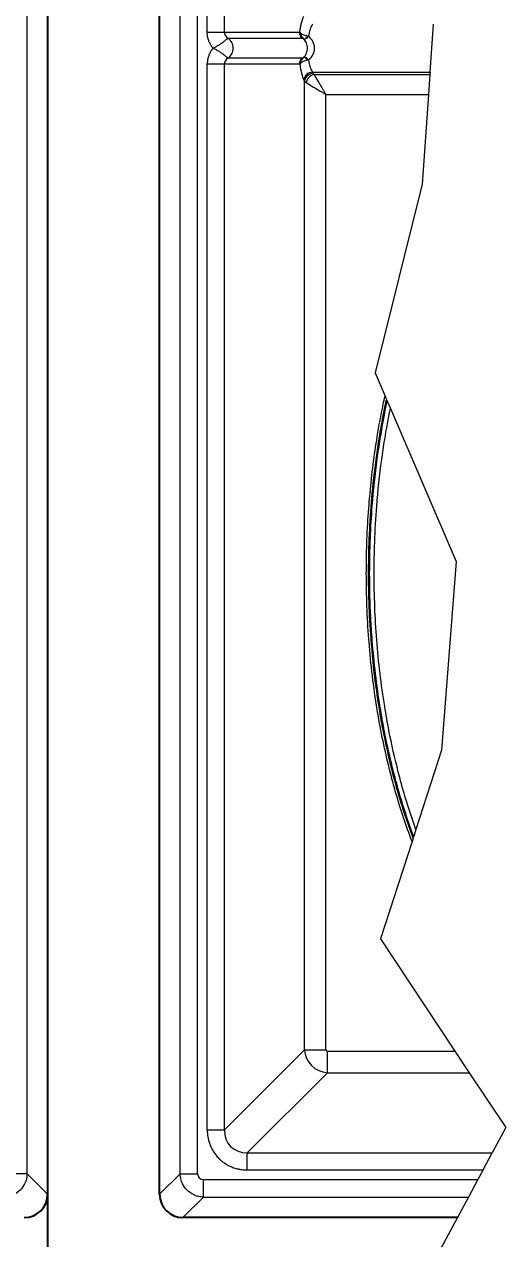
# Model space of a CAD drawing. Header units: millimetres. Extents: x 0 to 1486, y 0 to 1051.
# Drawn here: x 1264.6 to 1285, y 847.4 to 898.8 of the extents above; entities that cross this region are included whole.
import ezdxf

# ---------------------------------------------------------------- set-up
doc = ezdxf.new("R2010")
doc.units = ezdxf.units.MM
doc.header["$LTSCALE"] = 1.25
for name, color, linetype, lineweight, true_color in [('Bemaßungen(DIN)', 7, 'Continuous', 5, 0x262659), ('Bruchlinien(DIN)', 7, 'Continuous', 9, 0x262659), ('Sichtbare Kanten(DIN)', 7, 'Continuous', 25, 0x262659), ('Sichtbare tangentiale Kanten(DIN)', 7, 'Continuous', 15, 0x1a1a3e)]:
    doc.layers.add(name, color=color, linetype=linetype, lineweight=lineweight, true_color=true_color)
doc.styles.add('Aktuell-DINGroßer Text', font='arial.ttf')
doc.dimstyles.new('STANDARD-DIN', dxfattribs={"dimscale": 1.25, "dimtxt": 5.25, "dimasz": 2.5, "dimexe": 3.175, "dimexo": 0, "dimgap": 0.8, "dimtad": 1, "dimrnd": 1e-08, "dimtxsty": 'Aktuell-DINGroßer Text', "dimcen": 0.09, "dimdle": 10, "dimclrd": 256, "dimclre": 256, "dimclrt": 256, "dimazin": 2, "dimtfac": 0.666667, "dimtmove": 0, "dimatfit": 3, "dimfxl": 1, "dimtolj": 1, "dimlwd": 25, "dimlwe": 25, "dimarcsym": 0})

# ---------------------------------------------------------------- blocks, each defined once
blk = doc.blocks.new('*D80')
at = {"layer": 'Bemaßungen(DIN)', "color": 250, "linetype": 'Continuous', "lineweight": 25, "true_color": 0x3f3f3f, "transparency": 16777216}
for p, q in [((1228.434, 849.324), (1228.434, 830.257)), ((1265.559, 849.324), (1265.559, 830.257)), ((1231.559, 834.226), (1262.434, 834.226))]:
    blk.add_line(p, q, dxfattribs=at)
at = {"layer": 'Bemaßungen(DIN)', "color": 250, "linetype": 'Continuous', "true_color": 0x3f3f3f, "transparency": 16777216}
for points in [[(1231.559, 834.747), (1231.559, 833.705), (1228.434, 834.226)], [(1262.434, 834.747), (1262.434, 833.705), (1265.559, 834.226)]]:
    blk.add_solid(points, dxfattribs=at)
at = {"layer": 'Defpoints', "color": 0, "linetype": 'Continuous', "transparency": 16777216}
for p in [(1228.434, 849.324), (1265.559, 849.324), (1265.559, 834.226)]:
    blk.add_point(p, dxfattribs=at)
at = {"layer": 'Bemaßungen(DIN)', "color": 179, "linetype": 'Continuous', "lineweight": 25, "true_color": 0x262659, "transparency": 16777216, "insert": (1238.417, 843.113), "char_height": 6.5625, "attachment_point": 1, "style": 'Aktuell-DINGroßer Text'}
blk.add_mtext('\\A1;29,7', dxfattribs=at)

msp = doc.modelspace()

# ---------------------------------------------------------------- linework, layer by layer
at = {"layer": 'Bruchlinien(DIN)'}
for p, q in [((1281.76, 896.816), (1281.902, 898.837)), ((1281.76, 896.816), (1281.752, 896.709)), ((1281.752, 896.709), (1281.693, 895.867)), ((1281.693, 895.867), (1281.425, 892.069)), ((1281.425, 892.069), (1279.433, 884.084)), ((1279.433, 884.084), (1279.854, 883.107)), ((1279.949, 882.884), (1280.081, 882.579)), ((1280.081, 882.579), (1282.869, 876.099)), ((1282.869, 876.099), (1282.252, 868.115)), ((1282.252, 868.115), (1281.165, 864.763)), ((1281.165, 864.763), (1281.07, 864.468)), ((1281.001, 864.255), (1279.663, 860.13)), ((1279.663, 860.13), (1282.817, 855.382)), ((1282.817, 855.382), (1283.422, 854.472)), ((1283.422, 854.472), (1284.968, 852.145)), ((1284.968, 852.145), (1284.396, 851.082)), ((1284.005, 850.355), (1284.396, 851.082)), ((1284.005, 850.355), (1283.785, 849.945)), ((1283.785, 849.945), (1283.388, 849.206)), ((1283.388, 849.206), (1282.922, 848.339)), ((1282.922, 848.339), (1280.675, 844.16))]:
    msp.add_line(p, q, dxfattribs=at)
for points, knots in [([(1279.854, 883.107), (1279.866, 883.077), (1279.879, 883.047), (1279.902, 882.994), (1279.911, 882.973), (1279.919, 882.956)], [-0.01120809, -0.01120809, -0.01120809, -0.01120809, -0.00528469, -0.00528469, 0, 0, 0, 0]), ([(1279.919, 882.956), (1279.924, 882.944), (1279.929, 882.932), (1279.939, 882.908), (1279.944, 882.897), (1279.949, 882.884)], [-0.007531906, -0.007531906, -0.007531906, -0.007531906, -0.003772299, -0.003772299, 0, 0, 0, 0]), ([(1281.07, 864.468), (1281.066, 864.457), (1281.063, 864.445), (1281.055, 864.423), (1281.052, 864.411), (1281.048, 864.4)], [-0.007179927, -0.007179927, -0.007179927, -0.007179927, -0.003588259, -0.003588259, -0.000003769, -0.000003769, -0.000003769, -0.000003769]), ([(1281.048, 864.4), (1281.042, 864.383), (1281.035, 864.36), (1281.018, 864.309), (1281.009, 864.281), (1281.001, 864.255)], [-0.01356736, -0.01356736, -0.01356736, -0.01356736, -0.00676835, -0.00676835, -0.00000957, -0.00000957, -0.00000957, -0.00000957])]:
    msp.add_open_spline(points, degree=3, knots=knots, dxfattribs=at)
at = {"layer": 'Sichtbare Kanten(DIN)'}
for p, q in [((1265.559, 990.729), (1265.559, 849.324)), ((1270.309, 849.324), (1270.309, 990.729)), ((1282.922, 848.339), (1271.294, 848.339))]:
    msp.add_line(p, q, dxfattribs=at)
for centre, major_axis, ratio, start_param, end_param in [((1276.548, 898.499), (0, -0.313), 0.970296, 4.712396, 5.654914), ((1276.608, 898.46), (-0.211, -0.23), 0.314992, 0.703155, 1.240368), ((1276.548, 897.155), (0, -0.313), 0.970296, 3.769864, 4.712382), ((1276.608, 897.194), (0.211, -0.23), 0.314992, 1.901224, 2.441847), ((1264.544, 849.355), (0.729, -0.729), 0.970288, 5.512866, 7.053504), ((1271.324, 849.355), (-0.729, -0.729), 0.970288, 5.512866, 7.053504)]:
    msp.add_ellipse(centre, major_axis=major_axis, ratio=ratio, start_param=start_param, end_param=end_param, dxfattribs=at)
at = {"layer": 'Sichtbare tangentiale Kanten(DIN)'}
for p, q in [((1264.692, 850.191), (1264.692, 989.862)), ((1271.176, 850.191), (1271.176, 989.862)), ((1271.915, 850.191), (1271.915, 989.862)), ((1272.324, 898.499), (1272.324, 941.555)), ((1273.052, 898.499), (1273.052, 941.555)), ((1272.324, 898.499), (1273.052, 898.499)), ((1273.052, 898.499), (1276.245, 898.499)), ((1273.204, 898.246), (1276.37, 898.246)), ((1276.37, 897.408), (1273.204, 897.408)), ((1272.324, 852.053), (1272.324, 897.155)), ((1273.052, 897.155), (1272.324, 897.155)), ((1273.052, 852.053), (1273.052, 897.155)), ((1276.245, 897.155), (1273.052, 897.155)), ((1276.779, 896.816), (1281.76, 896.816)), ((1276.806, 896.763), (1276.779, 896.816)), ((1276.442, 896.427), (1276.415, 896.48)), ((1276.442, 855.443), (1276.442, 896.427)), ((1276.846, 896.709), (1281.752, 896.709)), ((1277.352, 895.867), (1281.693, 895.867)), ((1277.352, 855.443), (1277.352, 895.867)), ((1273.052, 852.053), (1276.442, 855.443)), ((1276.442, 855.443), (1277.352, 855.443)), ((1277.412, 855.382), (1282.817, 855.382)), ((1277.412, 854.472), (1277.412, 855.382)), ((1274.022, 851.082), (1277.412, 854.472)), ((1277.412, 854.472), (1283.422, 854.472)), ((1272.324, 852.053), (1273.052, 852.053)), ((1274.022, 851.082), (1284.396, 851.082)), ((1274.022, 850.355), (1274.022, 851.082)), ((1264.692, 850.191), (1263.953, 850.191)), ((1265.559, 849.324), (1264.692, 850.191)), ((1270.309, 849.324), (1271.176, 850.191)), ((1271.176, 850.191), (1271.915, 850.191)), ((1274.022, 850.355), (1284.005, 850.355)), ((1272.161, 849.945), (1283.785, 849.945)), ((1272.161, 849.206), (1272.161, 849.945)), ((1271.294, 848.339), (1272.161, 849.206)), ((1272.161, 849.206), (1283.388, 849.206))]:
    msp.add_line(p, q, dxfattribs=at)
msp.add_arc((1272.908, 897.827), 0.513, 305.1797, 54.8203, dxfattribs=at)
for centre, major_axis, ratio, start_param, end_param in [((1276.943, 897.827), (0, 1.125), 0.332438, 0.455273, 1.114572), ((1273.419, 898.499), (-0.367, 0), 0.850826, 0.000149, 0.942731), ((1276.608, 898.46), (-0.211, -0.23), 0.314992, 0.165941, 0.703155), ((1273.419, 897.155), (0.367, 0), 0.850826, 2.198862, 3.141444), ((1276.608, 897.194), (-0.211, 0.23), 0.314992, 5.58344, 6.117244), ((1276.943, 897.827), (0, 1.125), 0.332438, 2.027023, 2.68632), ((1276.579, 897.823), (-0.001, 1.496), 0.249407, 2.033422, 2.685728), ((1276.779, 896.48), (-0.334, -0.17), 0.876427, 4.292601, 5.756816), ((1276.806, 896.427), (-0.334, -0.17), 0.876427, 4.292601, 5.756816), ((1277.419, 896.492), (-1.004, 0), 0.281851, 0.234549, 0.438861), ((1276.846, 896.372), (-0.265, -0.265), 0.822157, 4.024283, 5.400495), ((1277.463, 896.828), (-0.673, 0), 0.439726, 0.219686, 0.413587), ((1277.416, 855.446), (0.707, -0.707), 0.950188, 3.956104, 5.468674), ((1277.416, 855.446), (0.0468, 0.0468), 0.943242, 2.385308, 3.897877), ((1274.128, 852.158), (0.812, 0.812), 0.870843, 2.385491, 3.897694), ((1272.168, 850.199), (-0.182, -0.182), 0.970883, 5.512439, 7.053932)]:
    msp.add_ellipse(centre, major_axis=major_axis, ratio=ratio, start_param=start_param, end_param=end_param, dxfattribs=at)
for points, knots in [([(1276.245, 898.499), (1276.249, 898.529), (1276.253, 898.558), (1276.257, 898.587), (1276.261, 898.615), (1276.266, 898.642), (1276.27, 898.669), (1276.272, 898.679), (1276.273, 898.689), (1276.275, 898.699), (1276.278, 898.715), (1276.281, 898.732), (1276.284, 898.748), (1276.289, 898.774), (1276.294, 898.799), (1276.3, 898.823), (1276.305, 898.847), (1276.311, 898.871), (1276.317, 898.893), (1276.322, 898.916), (1276.328, 898.938), (1276.334, 898.96), (1276.34, 898.981), (1276.347, 899.001), (1276.353, 899.021), (1276.356, 899.03), (1276.359, 899.039), (1276.362, 899.047), (1276.366, 899.058), (1276.369, 899.068), (1276.373, 899.077), (1276.38, 899.095), (1276.387, 899.112), (1276.394, 899.128), (1276.401, 899.145), (1276.408, 899.16), (1276.415, 899.174)], [-7.0667013, -7.0667013, -7.0667013, -7.0667013, -6.9851631, -6.9851631, -6.9851631, -6.9063529, -6.9063529, -6.9063529, -6.8774267, -6.8774267, -6.8774267, -6.8275427, -6.8275427, -6.8275427, -6.7487325, -6.7487325, -6.7487325, -6.6699223, -6.6699223, -6.6699223, -6.5911121, -6.5911121, -6.5911121, -6.5123019, -6.5123019, -6.5123019, -6.4763893, -6.4763893, -6.4763893, -6.4334917, -6.4334917, -6.4334917, -6.3546815, -6.3546815, -6.3546815, -6.2758713, -6.2758713, -6.2758713, -6.2758713]), ([(1272.571, 897.827), (1272.537, 897.867), (1272.507, 897.909), (1272.479, 897.954), (1272.467, 897.974), (1272.455, 897.995), (1272.444, 898.016), (1272.433, 898.037), (1272.422, 898.059), (1272.413, 898.081), (1272.393, 898.125), (1272.377, 898.17), (1272.364, 898.216), (1272.361, 898.227), (1272.358, 898.239), (1272.355, 898.25), (1272.352, 898.262), (1272.349, 898.274), (1272.347, 898.285), (1272.342, 898.309), (1272.338, 898.332), (1272.334, 898.356), (1272.334, 898.362), (1272.333, 898.368), (1272.332, 898.374), (1272.33, 898.391), (1272.328, 898.409), (1272.327, 898.427), (1272.325, 898.451), (1272.324, 898.475), (1272.324, 898.499)], [-3.2766607, -3.2766607, -3.2766607, -3.2766607, -3.1517855, -3.1517855, -3.1517855, -3.0941284, -3.0941284, -3.0941284, -3.0364714, -3.0364714, -3.0364714, -2.9211572, -2.9211572, -2.9211572, -2.892329, -2.892329, -2.892329, -2.8635001, -2.8635001, -2.8635001, -2.805843, -2.805843, -2.805843, -2.7914284, -2.7914284, -2.7914284, -2.748186, -2.748186, -2.748186, -2.6905289, -2.6905289, -2.6905289, -2.6905289]), ([(1276.608, 898.322), (1276.599, 898.324), (1276.59, 898.326), (1276.581, 898.328), (1276.572, 898.33), (1276.563, 898.332), (1276.553, 898.334), (1276.535, 898.339), (1276.515, 898.344), (1276.496, 898.35), (1276.489, 898.353), (1276.482, 898.355), (1276.476, 898.357), (1276.444, 898.368), (1276.413, 898.38), (1276.384, 898.394), (1276.372, 898.4), (1276.36, 898.406), (1276.348, 898.412), (1276.328, 898.423), (1276.31, 898.435), (1276.294, 898.447), (1276.29, 898.45), (1276.286, 898.453), (1276.282, 898.457), (1276.276, 898.462), (1276.269, 898.468), (1276.264, 898.474), (1276.26, 898.478), (1276.256, 898.482), (1276.253, 898.486), (1276.25, 898.491), (1276.247, 898.495), (1276.245, 898.499)], [0, 0, 0, 0, 0.0254049, 0.0254049, 0.0254049, 0.0508108, 0.0508108, 0.0508108, 0.1015565, 0.1015565, 0.1015565, 0.1196967, 0.1196967, 0.1196967, 0.2030972, 0.2030972, 0.2030972, 0.2393934, 0.2393934, 0.2393934, 0.3046278, 0.3046278, 0.3046278, 0.3227865, 0.3227865, 0.3227865, 0.3553827, 0.3553827, 0.3553827, 0.380761, 0.380761, 0.380761, 0.4061752, 0.4061752, 0.4061752, 0.4061752]), ([(1276.608, 897.331), (1276.693, 897.392), (1276.825, 897.546), (1276.894, 897.83), (1276.822, 898.112), (1276.691, 898.262), (1276.608, 898.322)], [0, 0, 0, 0, 0.2404877, 0.4809753, 0.7173439, 0.9537124, 0.9537124, 0.9537124, 0.9537124]), ([(1272.571, 897.827), (1272.537, 897.787), (1272.507, 897.744), (1272.479, 897.7), (1272.467, 897.68), (1272.455, 897.659), (1272.444, 897.637), (1272.433, 897.616), (1272.422, 897.595), (1272.413, 897.573), (1272.393, 897.529), (1272.377, 897.484), (1272.364, 897.438), (1272.361, 897.426), (1272.358, 897.415), (1272.355, 897.403), (1272.352, 897.392), (1272.349, 897.38), (1272.347, 897.368), (1272.342, 897.345), (1272.338, 897.321), (1272.334, 897.298), (1272.334, 897.292), (1272.333, 897.286), (1272.332, 897.28), (1272.33, 897.262), (1272.328, 897.244), (1272.327, 897.227), (1272.325, 897.203), (1272.324, 897.179), (1272.324, 897.155)], [-0.5861318, -0.5861318, -0.5861318, -0.5861318, -0.4612566, -0.4612566, -0.4612566, -0.4035995, -0.4035995, -0.4035995, -0.3459425, -0.3459425, -0.3459425, -0.2306283, -0.2306283, -0.2306283, -0.2018002, -0.2018002, -0.2018002, -0.1729712, -0.1729712, -0.1729712, -0.1153142, -0.1153142, -0.1153142, -0.1008995, -0.1008995, -0.1008995, -0.0576571, -0.0576571, -0.0576571, 0, 0, 0, 0]), ([(1272.571, 897.827), (1272.581, 897.832), (1272.591, 897.836), (1272.601, 897.841), (1272.611, 897.846), (1272.621, 897.851), (1272.631, 897.856), (1272.646, 897.864), (1272.662, 897.872), (1272.677, 897.88), (1272.681, 897.882), (1272.686, 897.885), (1272.69, 897.887), (1272.729, 897.908), (1272.766, 897.93), (1272.802, 897.952), (1272.826, 897.967), (1272.849, 897.982), (1272.872, 897.997), (1272.917, 898.026), (1272.958, 898.056), (1272.995, 898.083), (1273.032, 898.111), (1273.064, 898.137), (1273.092, 898.16), (1273.106, 898.171), (1273.119, 898.181), (1273.131, 898.191), (1273.149, 898.205), (1273.163, 898.218), (1273.175, 898.227), (1273.177, 898.228), (1273.178, 898.229), (1273.18, 898.23), (1273.184, 898.233), (1273.188, 898.236), (1273.191, 898.238), (1273.194, 898.24), (1273.196, 898.241), (1273.198, 898.243), (1273.2, 898.244), (1273.202, 898.245), (1273.204, 898.246)], [0.0000018, 0.0000018, 0.0000018, 0.0000018, 0.0268301, 0.0268301, 0.0268301, 0.0536139, 0.0536139, 0.0536139, 0.0944941, 0.0944941, 0.0944941, 0.1069617, 0.1069617, 0.1069617, 0.2128887, 0.2128887, 0.2128887, 0.2834824, 0.2834824, 0.2834824, 0.4259362, 0.4259362, 0.4259362, 0.5691416, 0.5691416, 0.5691416, 0.6408893, 0.6408893, 0.6408893, 0.7493351, 0.7493351, 0.7493351, 0.7629386, 0.7629386, 0.7629386, 0.8043629, 0.8043629, 0.8043629, 0.8320689, 0.8320689, 0.8320689, 0.8598371, 0.8598371, 0.8598371, 0.8598371]), ([(1273.204, 897.408), (1273.198, 897.411), (1273.19, 897.416), (1273.18, 897.424), (1273.178, 897.425), (1273.177, 897.426), (1273.175, 897.427), (1273.163, 897.436), (1273.149, 897.448), (1273.131, 897.463), (1273.119, 897.472), (1273.106, 897.483), (1273.092, 897.494), (1273.064, 897.517), (1273.032, 897.543), (1272.995, 897.57), (1272.958, 897.598), (1272.917, 897.627), (1272.872, 897.657), (1272.849, 897.672), (1272.826, 897.687), (1272.802, 897.701), (1272.766, 897.724), (1272.729, 897.746), (1272.69, 897.767), (1272.686, 897.769), (1272.681, 897.771), (1272.677, 897.774), (1272.642, 897.792), (1272.607, 897.81), (1272.571, 897.827)], [0, 0, 0, 0, 0.0968985, 0.0968985, 0.0968985, 0.1104843, 0.1104843, 0.1104843, 0.2190223, 0.2190223, 0.2190223, 0.2906956, 0.2906956, 0.2906956, 0.433902, 0.433902, 0.433902, 0.5763548, 0.5763548, 0.5763548, 0.646788, 0.646788, 0.646788, 0.7528855, 0.7528855, 0.7528855, 0.765343, 0.765343, 0.765343, 0.8598353, 0.8598353, 0.8598353, 0.8598353]), ([(1276.411, 898.222), (1276.408, 898.225), (1276.404, 898.228), (1276.4, 898.231), (1276.395, 898.235), (1276.389, 898.239), (1276.384, 898.241), (1276.382, 898.242), (1276.38, 898.243), (1276.378, 898.244), (1276.375, 898.245), (1276.372, 898.246), (1276.37, 898.246)], [0, 0, 0, 0, 0.01437808, 0.01437808, 0.01437808, 0.03394428, 0.03394428, 0.03394428, 0.04321092, 0.04321092, 0.04321092, 0.05759339, 0.05759339, 0.05759339, 0.05759339]), ([(1276.411, 897.432), (1276.463, 897.481), (1276.541, 897.603), (1276.581, 897.832), (1276.538, 898.057), (1276.46, 898.175), (1276.411, 898.222)], [0, 0, 0, 0, 0.1876708, 0.368308, 0.5520786, 0.7303076, 0.7303076, 0.7303076, 0.7303076]), ([(1276.608, 897.331), (1276.599, 897.329), (1276.59, 897.328), (1276.581, 897.326), (1276.572, 897.324), (1276.563, 897.321), (1276.553, 897.319), (1276.535, 897.314), (1276.515, 897.309), (1276.496, 897.303), (1276.489, 897.301), (1276.482, 897.299), (1276.476, 897.297), (1276.444, 897.286), (1276.413, 897.273), (1276.384, 897.26), (1276.372, 897.254), (1276.36, 897.248), (1276.348, 897.241), (1276.328, 897.23), (1276.31, 897.218), (1276.294, 897.207), (1276.29, 897.203), (1276.286, 897.2), (1276.282, 897.197), (1276.276, 897.191), (1276.269, 897.185), (1276.264, 897.18), (1276.26, 897.176), (1276.256, 897.171), (1276.253, 897.167), (1276.25, 897.163), (1276.247, 897.159), (1276.245, 897.155)], [0, 0, 0, 0, 0.0254049, 0.0254049, 0.0254049, 0.0508108, 0.0508108, 0.0508108, 0.1015565, 0.1015565, 0.1015565, 0.1196902, 0.1196902, 0.1196902, 0.2030972, 0.2030972, 0.2030972, 0.2393804, 0.2393804, 0.2393804, 0.3046279, 0.3046279, 0.3046279, 0.32278, 0.32278, 0.32278, 0.3553827, 0.3553827, 0.3553827, 0.380761, 0.380761, 0.380761, 0.4061752, 0.4061752, 0.4061752, 0.4061752]), ([(1276.411, 897.432), (1276.408, 897.429), (1276.404, 897.425), (1276.4, 897.423), (1276.395, 897.419), (1276.389, 897.415), (1276.384, 897.412), (1276.382, 897.411), (1276.38, 897.41), (1276.378, 897.41), (1276.375, 897.408), (1276.372, 897.408), (1276.37, 897.408)], [0, 0, 0, 0, 0.01437809, 0.01437809, 0.01437809, 0.03394247, 0.03394247, 0.03394247, 0.04321096, 0.04321096, 0.04321096, 0.05759344, 0.05759344, 0.05759344, 0.05759344]), ([(1276.51, 896.372), (1276.521, 896.365), (1276.533, 896.358), (1276.546, 896.351), (1276.559, 896.343), (1276.572, 896.335), (1276.586, 896.326), (1276.61, 896.312), (1276.635, 896.297), (1276.661, 896.282), (1276.666, 896.279), (1276.671, 896.275), (1276.677, 896.272), (1276.73, 896.24), (1276.788, 896.205), (1276.849, 896.169), (1276.861, 896.161), (1276.873, 896.154), (1276.885, 896.147), (1276.959, 896.102), (1277.036, 896.056), (1277.114, 896.009), (1277.153, 895.986), (1277.193, 895.962), (1277.232, 895.938), (1277.252, 895.927), (1277.272, 895.915), (1277.292, 895.903), (1277.312, 895.891), (1277.332, 895.879), (1277.352, 895.867)], [0, 0, 0, 0, 0.0583903, 0.0583903, 0.0583903, 0.1166231, 0.1166231, 0.1166231, 0.213731, 0.213731, 0.213731, 0.233069, 0.233069, 0.233069, 0.4274621, 0.4274621, 0.4274621, 0.4661163, 0.4661163, 0.4661163, 0.6989275, 0.6989275, 0.6989275, 0.8156207, 0.8156207, 0.8156207, 0.8739806, 0.8739806, 0.8739806, 0.9322842, 0.9322842, 0.9322842, 0.9322842]), ([(1276.846, 896.709), (1276.853, 896.698), (1276.86, 896.686), (1276.868, 896.673), (1276.876, 896.66), (1276.884, 896.647), (1276.892, 896.633), (1276.906, 896.609), (1276.921, 896.584), (1276.937, 896.558), (1276.94, 896.552), (1276.943, 896.547), (1276.946, 896.542), (1276.979, 896.488), (1277.014, 896.43), (1277.05, 896.37), (1277.057, 896.358), (1277.065, 896.345), (1277.072, 896.333), (1277.116, 896.26), (1277.162, 896.183), (1277.209, 896.104), (1277.233, 896.065), (1277.256, 896.026), (1277.28, 895.986), (1277.292, 895.966), (1277.304, 895.947), (1277.316, 895.927), (1277.328, 895.907), (1277.34, 895.887), (1277.352, 895.867)], [0, 0, 0, 0, 0.0583903, 0.0583903, 0.0583903, 0.1166231, 0.1166231, 0.1166231, 0.213731, 0.213731, 0.213731, 0.233069, 0.233069, 0.233069, 0.4274621, 0.4274621, 0.4274621, 0.4661163, 0.4661163, 0.4661163, 0.6989275, 0.6989275, 0.6989275, 0.8156207, 0.8156207, 0.8156207, 0.8739806, 0.8739806, 0.8739806, 0.9322842, 0.9322842, 0.9322842, 0.9322842]), ([(1281.001, 864.255), (1280.743, 864.927), (1280.516, 865.61), (1280.316, 866.301), (1280.249, 866.533), (1280.185, 866.765), (1280.124, 866.999), (1279.915, 867.798), (1279.74, 868.606), (1279.596, 869.419), (1279.572, 869.558), (1279.548, 869.697), (1279.525, 869.837), (1279.369, 870.791), (1279.254, 871.752), (1279.177, 872.716), (1279.175, 872.752), (1279.172, 872.788), (1279.169, 872.823), (1279.098, 873.752), (1279.063, 874.683), (1279.063, 875.615), (1279.063, 875.704), (1279.064, 875.792), (1279.064, 875.881), (1279.071, 876.759), (1279.108, 877.638), (1279.177, 878.513), (1279.19, 878.676), (1279.204, 878.839), (1279.219, 879.001), (1279.294, 879.802), (1279.395, 880.6), (1279.525, 881.393), (1279.6, 881.847), (1279.684, 882.3), (1279.777, 882.75), (1279.802, 882.869), (1279.828, 882.988), (1279.854, 883.107)], [46.439344, 46.439344, 46.439344, 46.439344, 48.166433, 48.166433, 48.166433, 48.745108, 48.745108, 48.745108, 50.727284, 50.727284, 50.727284, 51.066318, 51.066318, 51.066318, 53.387519, 53.387519, 53.387519, 53.473034, 53.473034, 53.473034, 55.708716, 55.708716, 55.708716, 55.921312, 55.921312, 55.921312, 58.029915, 58.029915, 58.029915, 58.421576, 58.421576, 58.421576, 60.351166, 60.351166, 60.351166, 61.455449, 61.455449, 61.455449, 61.747051, 61.747051, 61.747051, 61.747051]), ([(1281.048, 864.4), (1280.808, 865.033), (1280.3, 866.576), (1279.642, 869.386), (1279.229, 872.597), (1279.117, 875.913), (1279.277, 879.126), (1279.61, 881.471), (1279.881, 882.781), (1279.919, 882.956)], [46.534688, 46.534688, 46.534688, 46.534688, 48.166433, 50.445565, 53.473034, 55.947305, 58.421576, 61.208417, 61.639985, 61.639985, 61.639985, 61.639985]), ([(1281.07, 864.468), (1280.83, 865.108), (1280.618, 865.758), (1280.43, 866.414), (1280.361, 866.656), (1280.295, 866.898), (1280.232, 867.142), (1280.081, 867.728), (1279.949, 868.319), (1279.833, 868.913), (1279.767, 869.253), (1279.707, 869.594), (1279.652, 869.935), (1279.5, 870.874), (1279.388, 871.819), (1279.314, 872.767), (1279.289, 873.087), (1279.269, 873.408), (1279.252, 873.728), (1279.22, 874.357), (1279.204, 874.986), (1279.204, 875.615), (1279.204, 876.107), (1279.214, 876.6), (1279.233, 877.092), (1279.252, 877.549), (1279.279, 878.007), (1279.314, 878.463), (1279.366, 879.125), (1279.436, 879.785), (1279.525, 880.443), (1279.564, 880.727), (1279.606, 881.011), (1279.652, 881.295), (1279.738, 881.827), (1279.837, 882.357), (1279.949, 882.884)], [45.423086, 45.423086, 45.423086, 45.423086, 47.050279, 47.050279, 47.050279, 47.649332, 47.649332, 47.649332, 49.092716, 49.092716, 49.092716, 49.918292, 49.918292, 49.918292, 52.18734, 52.18734, 52.18734, 52.954306, 52.954306, 52.954306, 54.456398, 54.456398, 54.456398, 55.632024, 55.632024, 55.632024, 56.72542, 56.72542, 56.72542, 58.309742, 58.309742, 58.309742, 58.994445, 58.994445, 58.994445, 60.28084, 60.28084, 60.28084, 60.28084]), ([(1281.165, 864.763), (1280.92, 865.439), (1280.704, 866.127), (1280.515, 866.821), (1280.482, 866.944), (1280.449, 867.067), (1280.418, 867.19), (1280.268, 867.772), (1280.136, 868.36), (1280.021, 868.95), (1279.956, 869.288), (1279.895, 869.626), (1279.841, 869.966), (1279.69, 870.899), (1279.579, 871.839), (1279.505, 872.781), (1279.432, 873.724), (1279.395, 874.67), (1279.395, 875.615), (1279.395, 876.05), (1279.403, 876.484), (1279.419, 876.919), (1279.437, 877.429), (1279.466, 877.939), (1279.505, 878.448), (1279.557, 879.107), (1279.626, 879.763), (1279.715, 880.417), (1279.753, 880.7), (1279.795, 880.982), (1279.841, 881.264), (1279.912, 881.704), (1279.992, 882.142), (1280.081, 882.579)], [45.616584, 45.616584, 45.616584, 45.616584, 47.344178, 47.344178, 47.344178, 47.649338, 47.649338, 47.649338, 49.092716, 49.092716, 49.092716, 49.918319, 49.918319, 49.918319, 52.187343, 52.187343, 52.187343, 54.456392, 54.456392, 54.456392, 55.49965, 55.49965, 55.49965, 56.725435, 56.725435, 56.725435, 58.309742, 58.309742, 58.309742, 58.994439, 58.994439, 58.994439, 60.063545, 60.063545, 60.063545, 60.063545]), ([(1272.324, 852.053), (1272.324, 852.02), (1272.325, 851.988), (1272.327, 851.956), (1272.328, 851.932), (1272.33, 851.907), (1272.333, 851.883), (1272.333, 851.875), (1272.334, 851.867), (1272.335, 851.859), (1272.338, 851.827), (1272.343, 851.795), (1272.348, 851.764), (1272.351, 851.748), (1272.354, 851.732), (1272.357, 851.716), (1272.36, 851.701), (1272.363, 851.685), (1272.366, 851.669), (1272.373, 851.638), (1272.381, 851.607), (1272.39, 851.576), (1272.399, 851.546), (1272.408, 851.515), (1272.418, 851.485), (1272.429, 851.455), (1272.44, 851.425), (1272.452, 851.396), (1272.464, 851.366), (1272.477, 851.337), (1272.49, 851.309), (1272.558, 851.165), (1272.646, 851.033), (1272.751, 850.915), (1272.772, 850.891), (1272.794, 850.868), (1272.816, 850.846), (1272.838, 850.824), (1272.861, 850.802), (1272.885, 850.781), (1273.002, 850.677), (1273.135, 850.589), (1273.278, 850.521), (1273.307, 850.507), (1273.336, 850.494), (1273.365, 850.482), (1273.395, 850.47), (1273.425, 850.459), (1273.455, 850.449), (1273.485, 850.438), (1273.515, 850.429), (1273.546, 850.42), (1273.577, 850.411), (1273.608, 850.404), (1273.639, 850.397), (1273.655, 850.393), (1273.67, 850.39), (1273.686, 850.387), (1273.702, 850.384), (1273.718, 850.381), (1273.733, 850.378), (1273.765, 850.373), (1273.797, 850.369), (1273.829, 850.365), (1273.837, 850.364), (1273.845, 850.364), (1273.853, 850.363), (1273.877, 850.361), (1273.901, 850.359), (1273.925, 850.357), (1273.958, 850.356), (1273.99, 850.355), (1274.022, 850.355)], [-5.513202, -5.513202, -5.513202, -5.513202, -5.436809, -5.436809, -5.436809, -5.379514, -5.379514, -5.379514, -5.360415, -5.360415, -5.360415, -5.284022, -5.284022, -5.284022, -5.245825, -5.245825, -5.245825, -5.207629, -5.207629, -5.207629, -5.131235, -5.131235, -5.131235, -5.054842, -5.054842, -5.054842, -4.978448, -4.978448, -4.978448, -4.902055, -4.902055, -4.902055, -4.520088, -4.520088, -4.520088, -4.443694, -4.443694, -4.443694, -4.367301, -4.367301, -4.367301, -3.985334, -3.985334, -3.985334, -3.90894, -3.90894, -3.90894, -3.832547, -3.832547, -3.832547, -3.756153, -3.756153, -3.756153, -3.67976, -3.67976, -3.67976, -3.641563, -3.641563, -3.641563, -3.603367, -3.603367, -3.603367, -3.526973, -3.526973, -3.526973, -3.507875, -3.507875, -3.507875, -3.45058, -3.45058, -3.45058, -3.374186, -3.374186, -3.374186, -3.374186]), ([(1264.692, 850.191), (1264.691, 850.155), (1264.688, 850.118), (1264.683, 850.082), (1264.68, 850.055), (1264.675, 850.028), (1264.669, 850.001), (1264.667, 849.992), (1264.665, 849.984), (1264.663, 849.975), (1264.654, 849.939), (1264.644, 849.904), (1264.631, 849.87), (1264.625, 849.853), (1264.618, 849.836), (1264.611, 849.819), (1264.604, 849.802), (1264.596, 849.785), (1264.588, 849.769), (1264.539, 849.671), (1264.474, 849.58), (1264.396, 849.502), (1264.318, 849.424), (1264.228, 849.359), (1264.129, 849.311), (1264.113, 849.302), (1264.096, 849.295), (1264.079, 849.288), (1264.063, 849.28), (1264.046, 849.274), (1264.028, 849.267), (1263.994, 849.255), (1263.959, 849.244), (1263.924, 849.235), (1263.915, 849.233), (1263.906, 849.231), (1263.897, 849.229), (1263.87, 849.223), (1263.843, 849.218), (1263.816, 849.215), (1263.78, 849.21), (1263.744, 849.207), (1263.707, 849.206)], [-3.12982, -3.12982, -3.12982, -3.12982, -3.041776, -3.041776, -3.041776, -2.975742, -2.975742, -2.975742, -2.953731, -2.953731, -2.953731, -2.865686, -2.865686, -2.865686, -2.821663, -2.821663, -2.821663, -2.777642, -2.777642, -2.777642, -2.513508, -2.513508, -2.513508, -2.249374, -2.249374, -2.249374, -2.205353, -2.205353, -2.205353, -2.161329, -2.161329, -2.161329, -2.073285, -2.073285, -2.073285, -2.051273, -2.051273, -2.051273, -1.98524, -1.98524, -1.98524, -1.897195, -1.897195, -1.897195, -1.897195]), ([(1272.161, 849.206), (1272.125, 849.207), (1272.088, 849.21), (1272.052, 849.215), (1272.025, 849.218), (1271.998, 849.223), (1271.971, 849.229), (1271.962, 849.231), (1271.953, 849.233), (1271.944, 849.235), (1271.909, 849.244), (1271.874, 849.255), (1271.84, 849.267), (1271.822, 849.274), (1271.805, 849.28), (1271.789, 849.288), (1271.772, 849.295), (1271.755, 849.302), (1271.739, 849.311), (1271.64, 849.359), (1271.55, 849.424), (1271.472, 849.502), (1271.394, 849.58), (1271.329, 849.671), (1271.28, 849.769), (1271.272, 849.785), (1271.264, 849.802), (1271.257, 849.819), (1271.25, 849.836), (1271.243, 849.853), (1271.237, 849.87), (1271.224, 849.904), (1271.214, 849.939), (1271.205, 849.975), (1271.203, 849.984), (1271.201, 849.992), (1271.199, 850.001), (1271.193, 850.028), (1271.188, 850.055), (1271.185, 850.082), (1271.18, 850.118), (1271.177, 850.155), (1271.176, 850.191)], [-3.12982, -3.12982, -3.12982, -3.12982, -3.041776, -3.041776, -3.041776, -2.975742, -2.975742, -2.975742, -2.953731, -2.953731, -2.953731, -2.865686, -2.865686, -2.865686, -2.821663, -2.821663, -2.821663, -2.777642, -2.777642, -2.777642, -2.513508, -2.513508, -2.513508, -2.249374, -2.249374, -2.249374, -2.205353, -2.205353, -2.205353, -2.161329, -2.161329, -2.161329, -2.073285, -2.073285, -2.073285, -2.051273, -2.051273, -2.051273, -1.98524, -1.98524, -1.98524, -1.897195, -1.897195, -1.897195, -1.897195])]:
    msp.add_open_spline(points, degree=3, knots=knots, dxfattribs=at)

# ---------------------------------------------------------------- dimensions: what is measured, and where the dimension line sits
at = {"layer": 'Bemaßungen(DIN)', "color": 250, "linetype": 'Continuous', "lineweight": 25, "true_color": 0x3f3f3f}
dim = msp.add_linear_dim(base=(1265.559, 834.226), p1=(1228.434, 849.324), p2=(1265.559, 849.324), dimstyle='STANDARD-DIN', override={"dimgap": 0.8, "dimdec": 2, "dimlfac": 0.8, "dimtol": 0, "dimlim": 0, "dimtp": 0, "dimtm": 0, "dimtdec": 2, "dimtofl": 0, "dimatfit": 1}, dxfattribs=at)
dim.commit()
dim.dimension.update_dxf_attribs({"geometry": '*D80', "text_midpoint": (1246.997, 834.226), "dimtype": 160})

doc.saveas('drawing.dxf')
